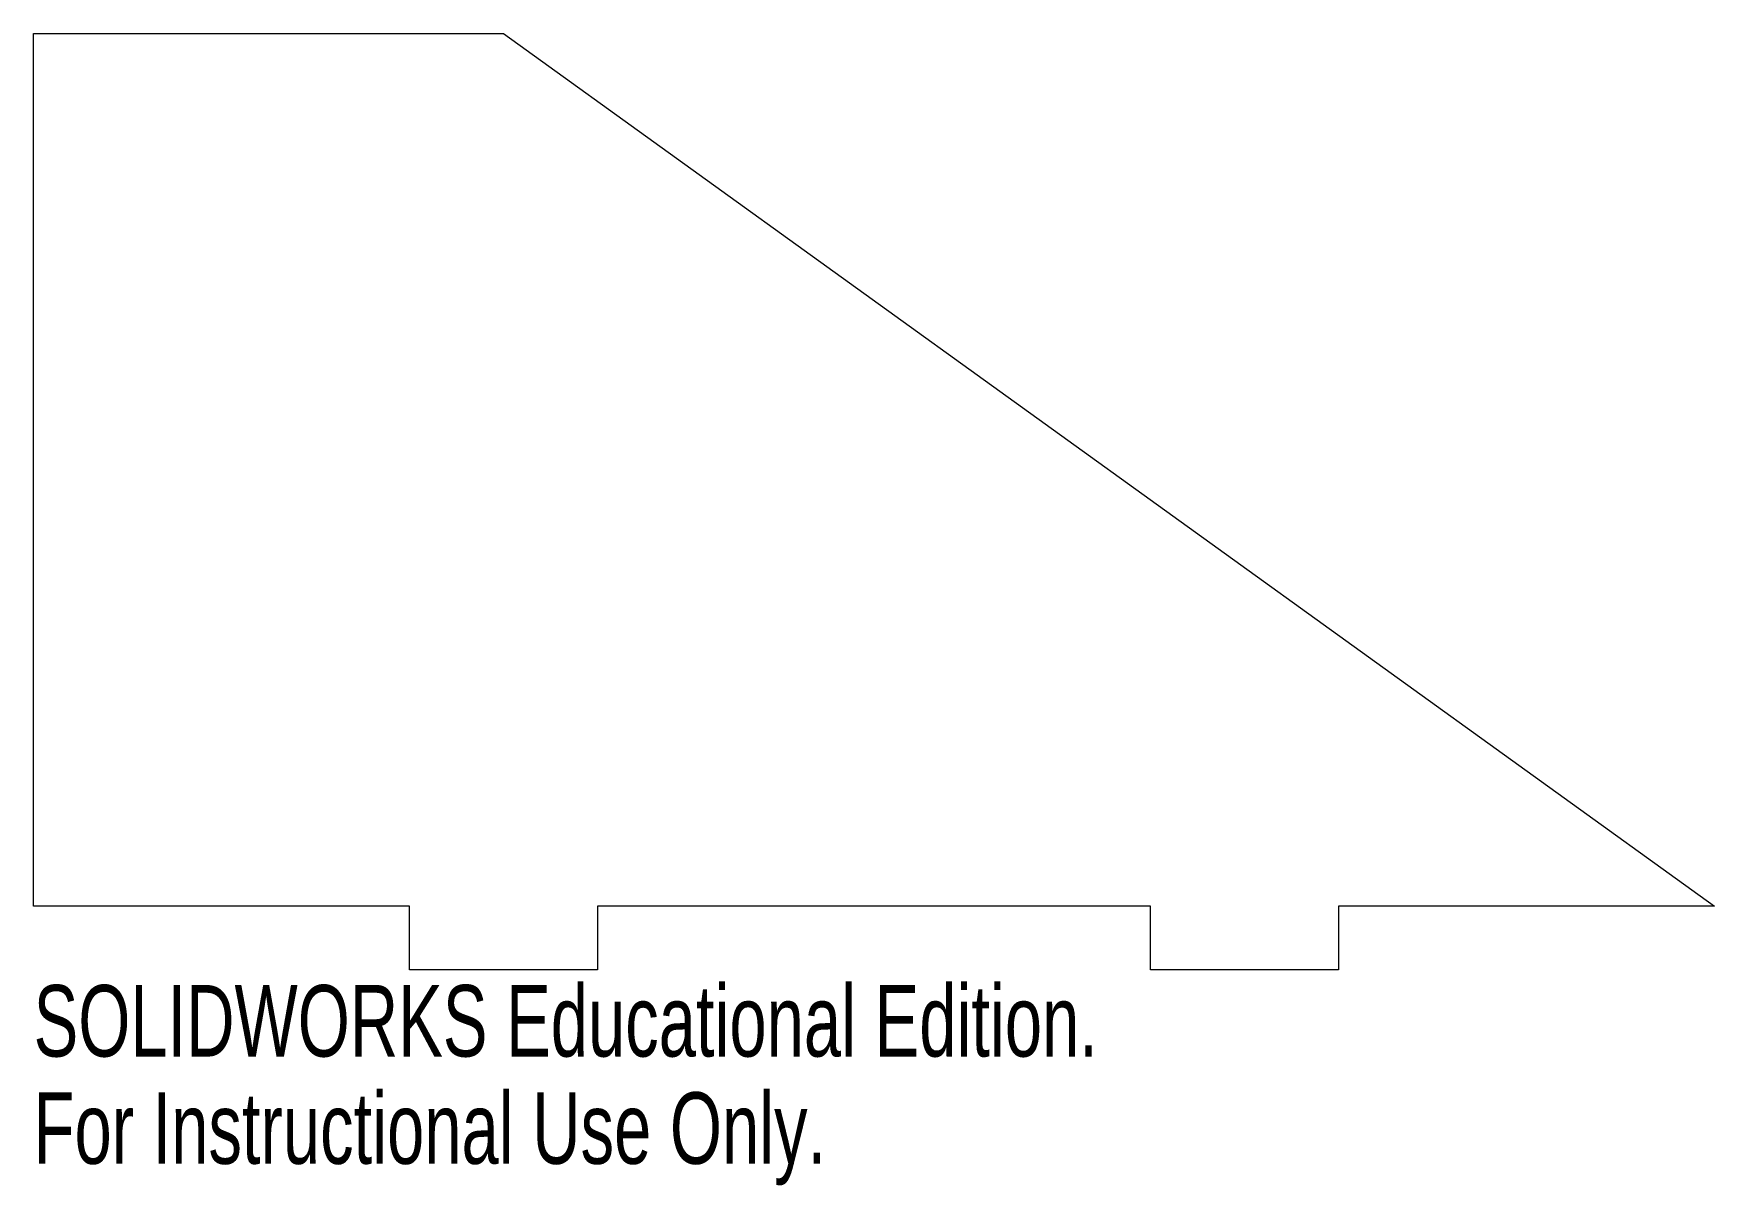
# Model space of a CAD drawing. Header units: inches. Extents: x -0.53 to 3.95, y -0.65 to 2.42.
import ezdxf

# ---------------------------------------------------------------- set-up
doc = ezdxf.new("R2010")
doc.units = ezdxf.units.IN
doc.header["$MEASUREMENT"] = 0
doc.styles.add('SLDTEXTSTYLE0', font='TXT', dxfattribs={"width": 0.7})

msp = doc.modelspace()

# ---------------------------------------------------------------- linework, layer by layer
at = {"color": 7, "linetype": 'Continuous', "lineweight": 15}
for p, q in [((-0.525, 2.4167), (0.725, 2.4167)), ((-0.525, 0.095), (-0.525, 2.4167)), ((0.725, 2.4167), (3.9468, 0.095)), ((0.475, 0.095), (-0.525, 0.095)), ((0.475, -0.075), (0.475, 0.095)), ((0.975, 0.095), (0.975, -0.075)), ((2.4468, 0.095), (0.975, 0.095)), ((2.4468, -0.075), (2.4468, 0.095)), ((3.9468, 0.095), (2.9468, 0.095)), ((2.9468, 0.095), (2.9468, -0.075)), ((0.975, -0.075), (0.475, -0.075)), ((2.9468, -0.075), (2.4468, -0.075))]:
    msp.add_line(p, q, dxfattribs=at)

# ---------------------------------------------------------------- texts
at = {"color": 7, "linetype": 'Continuous', "char_height": 0.1903, "attachment_point": 1, "style": 'SLDTEXTSTYLE0'}
for s, insert in [('SOLIDWORKS Educational Edition.', (-0.525, -0.1151)), ('For Instructional Use Only.', (-0.525, -0.4006))]:
    msp.add_mtext(s, dxfattribs=dict(at, insert=insert))

doc.saveas('drawing.dxf')
